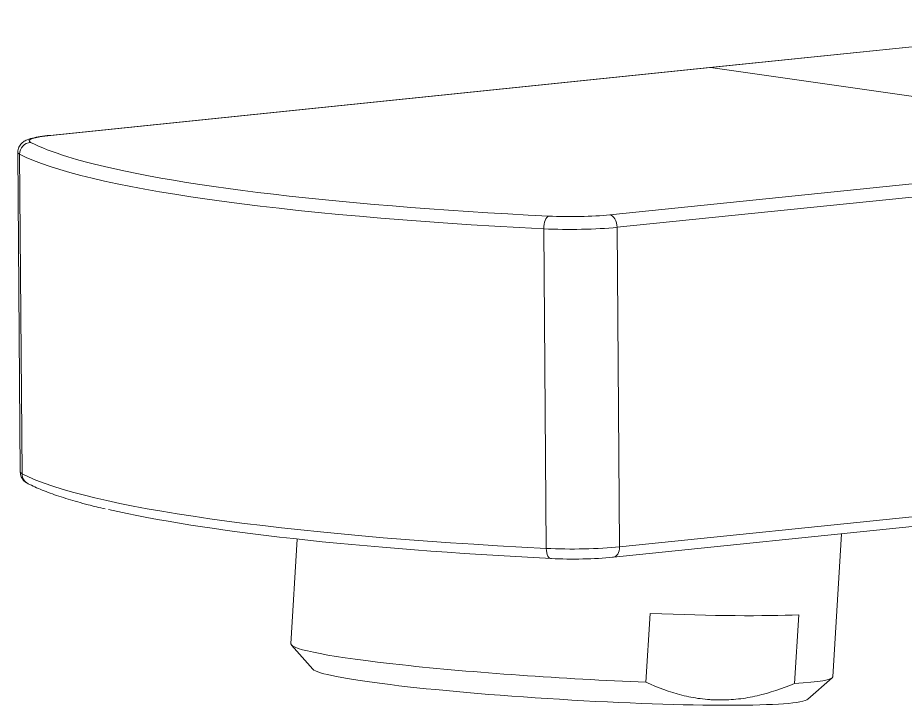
# Model space of a CAD drawing. Extents: x 14045 to 14886, y -16070 to -15429.
# Drawn here: x 14633.28 to 14671.85, y -15707.11 to -15677.12 of the extents above; entities that cross this region are included whole.
import ezdxf

# ---------------------------------------------------------------- set-up
doc = ezdxf.new("R2010")
doc.units = 0
doc.header["$MEASUREMENT"] = 0
doc.layers.get('0').update_dxf_attribs({"color": 3, "linetype": 'CONTINUOUS'})

msp = doc.modelspace()

# ---------------------------------------------------------------- linework, layer by layer
at = {"linetype": 'Continuous', "lineweight": 18, "extrusion": (-0.007688, 0.992816, 0.119401)}
for p, q in [((14684.458, -15677.122), (14663.339, -15679.292)), ((14663.339, -15679.292), (14634.668, -15682.237)), ((14663.386, -15679.293), (14687.683, -15682.75)), ((14663.386, -15679.293), (14687.683, -15682.75)), ((14633.277, -15682.979), (14633.384, -15696.879)), ((14659.175, -15700.589), (14687.845, -15697.643)), ((14668.707, -15705.784), (14669.085, -15699.57)), ((14645.427, -15699.795), (14645.151, -15704.353)), ((14660.766, -15703.033), (14660.584, -15706.021)), ((14667.041, -15706.074), (14667.223, -15703.086)), ((14645.173, -15704.404), (14646.108, -15705.456)), ((14667.623, -15706.764), (14668.679, -15705.832))]:
    msp.add_line(p, q, dxfattribs=at)
at = {"linetype": 'Continuous', "lineweight": 13, "extrusion": (-0.007688, 0.992816, 0.119401)}
for p, q in [((14684.505, -15677.123), (14663.386, -15679.293)), ((14663.386, -15679.293), (14634.715, -15682.238)), ((14659.012, -15685.695), (14687.683, -15682.75)), ((14633.354, -15683.059), (14633.462, -15696.959)), ((14687.998, -15683.29), (14659.327, -15686.236)), ((14656.252, -15700.202), (14656.145, -15686.302)), ((14659.327, -15686.236), (14659.435, -15700.135)), ((14659.435, -15700.135), (14688.106, -15697.19))]:
    msp.add_line(p, q, dxfattribs=at)
at = {"linetype": 'Continuous', "lineweight": 18}
for centre, major_axis, ratio, start_param, end_param in [((14663.39, -15679.789), (0.051, -0.497), 0.617839, 2.989152, 3.141617), ((14663.39, -15679.789), (-0.051, 0.497), 0.617839, 6.130744, 6.28321), ((14674.752, -15681.101), (-41.999, -0.325), 0.119401, 0.359934, 1.116579), ((14657.455, -15685.474), (-2.5, -0.019), 0.119401, 1.116579, 2.242462), ((14674.867, -15695.994), (41.999, 0.325), 0.119401, 3.600228, 4.258171), ((14657.57, -15700.366), (2.5, 0.019), 0.119401, 4.258171, 5.384054), ((14659.123, -15700.091), (0.051, -0.497), 0.617839, 6.130744, 6.28321), ((14657.11, -15702.08), (-11.778, 0.716), 0.065099, 1.890328, 2.607234), ((14656.929, -15705.068), (-11.778, 0.716), 0.065099, 0.00002, 1.890328), ((14656.868, -15706.064), (10.78, -0.655), 0.065099, 3.206967, 6.217889), ((14656.929, -15705.068), (-11.778, 0.716), 0.065099, 2.607234, 3.141612)]:
    msp.add_ellipse(centre, major_axis=major_axis, ratio=ratio, start_param=start_param, end_param=end_param, dxfattribs=at)
at = {"linetype": 'Continuous', "lineweight": 13}
for centre, major_axis, ratio, start_param, end_param in [((14636.273, -15682.46), (-2.5, -0.019), 0.119401, 5.384054, 6.509937), ((14634.719, -15682.735), (-0.051, 0.497), 0.617839, 6.130744, 6.283012), ((14633.841, -15683.042), (-0.226, -0.446), 0.967431, 3.6328, 5.203596), ((14674.752, -15681.101), (-41.999, -0.325), 0.119401, 0.226752, 0.359934), ((14636.276, -15682.956), (3, 0.023), 0.119401, 3.137415, 3.368344), ((14674.756, -15681.598), (42.499, 0.329), 0.119401, 3.368344, 4.258171), ((14659.016, -15686.192), (0.051, -0.497), 0.617839, 1.418355, 2.989152), ((14656.364, -15686.247), (-0.025, -0.499), 0.435621, 3.274634, 4.84543), ((14657.458, -15685.97), (3, 0.023), 0.119401, 4.258171, 5.384054), ((14636.384, -15696.856), (-3, -0.023), 0.119401, 6.283178, 6.509937), ((14633.949, -15696.942), (-0.226, -0.446), 0.967431, 5.203596, 6.28369), ((14674.864, -15695.497), (-42.499, -0.329), 0.119401, 0.226752, 1.116579), ((14657.566, -15699.87), (-3, -0.023), 0.119401, 1.116579, 2.242462), ((14656.471, -15700.146), (-0.025, -0.499), 0.435621, 4.84543, 6.416226), ((14659.123, -15700.091), (0.051, -0.497), 0.617839, 0.000023, 1.418355)]:
    msp.add_ellipse(centre, major_axis=major_axis, ratio=ratio, start_param=start_param, end_param=end_param, dxfattribs=at)
at = {"linetype": 'Continuous', "lineweight": 18}
for points, knots in [([(14634.668, -15682.237), (14634.591, -15682.245), (14634.375, -15682.27), (14634.056, -15682.32), (14633.799, -15682.382), (14633.609, -15682.458), (14633.451, -15682.56), (14633.313, -15682.741), (14633.283, -15682.882), (14633.277, -15682.962)], [0, 0, 0, 0, 0.109966, 0.325923, 0.551593, 0.684041, 0.804726, 0.902643, 1, 1, 1, 1]), ([(14633.388, -15696.884), (14633.391, -15696.962), (14633.416, -15697.094), (14633.528, -15697.254), (14633.635, -15697.338), (14633.697, -15697.376), (14633.722, -15697.387)], [0, 0, 0, 0, 0.290153, 0.552871, 0.819211, 1, 1, 1, 1]), ([(14633.722, -15697.387), (14633.816, -15697.435), (14634.111, -15697.576), (14634.668, -15697.8), (14635.441, -15698.058), (14636.244, -15698.286), (14636.819, -15698.427), (14637.082, -15698.487)], [0, 0, 0, 0, 0.119137, 0.356367, 0.59033, 0.821586, 1, 1, 1, 1]), ([(14667.041, -15706.074), (14666.505, -15706.304), (14665.965, -15706.487), (14665.147, -15706.673), (14664.874, -15706.72), (14664.324, -15706.782), (14664.048, -15706.797), (14663.702, -15706.794), (14663.632, -15706.793), (14663.494, -15706.787), (14663.287, -15706.776), (14663.082, -15706.755), (14662.675, -15706.702), (14662.406, -15706.65), (14661.611, -15706.451), (14661.093, -15706.259), (14660.584, -15706.021)], [0, 0, 0, 0, 0.25, 0.25, 0.375, 0.375, 0.5, 0.5, 0.53125, 0.53125, 0.5625, 0.625, 0.625, 0.75, 0.75, 1, 1, 1, 1])]:
    msp.add_open_spline(points, degree=3, knots=knots, dxfattribs=at)

doc.saveas('drawing.dxf')
